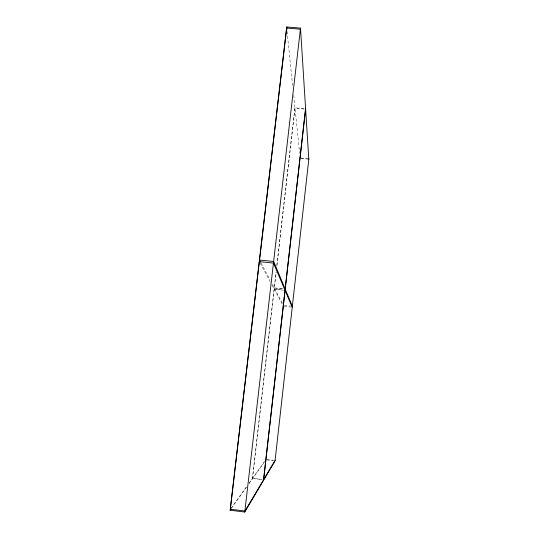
<?xml version="1.0" encoding="UTF-8"?>
<svg xmlns="http://www.w3.org/2000/svg" width="539" height="539" viewBox="0 0 539 539"><rect width="100%" height="100%" fill="white"/><g stroke="black" fill="none" stroke-linecap="round" stroke-linejoin="round"><path stroke-width="0.4" stroke-dasharray="2.69 2.02" d="M249.052 483.085L252.414 478.396L274.122 289.093L272.175 285.475M282.82 288.763L274.263 287.853L276.083 272.013M276.844 265.343L294.914 107.8L304.737 108.696M262.069 479.414L252.522 478.241L274.196 289.234L283.399 290.218M282.348 303.134L274.338 287.994L276.163 272.107M276.931 265.417L294.954 108.211L304.764 109.107M231.595 508.169L246.633 487.054M249.058 483.651L264.097 462.536M230.82 508.546L246.653 486.441M252.522 478.241L264.609 461.364M300.984 158.075L308.072 158.756M300.917 158.419L308.005 159.099M274.338 287.994L282.705 288.891M274.122 289.093L283.46 290.09M284.296 305.384L290.723 306.078M284.188 306.388L290.609 307.082M266.879 459.437L273.428 460.232M266.859 459.908L273.401 460.704M252.414 478.396L261.967 479.575M260.115 263.059L270.234 281.857M274.196 289.234L282.234 304.164M261.078 262.938L269.999 279.788M272.323 284.188L274.263 287.853M287.031 31.377L292.684 86.2M293.768 95.396L299.61 153.332"/><path stroke-width="0.81" d="M305.559 108.77L285.151 289.012L273.697 261.489L259.528 260.007L286.687 28.048L300.445 29.221M305.586 109.181L285.212 289.153L292.327 306.246M308.86 158.83L275.038 460.899L244.773 512.05L230.14 510.211L286.741 26.95L300.513 28.122L308.793 159.173M244.773 512.05L300.513 28.122M275.065 460.427L263.659 479.609L285.07 290.393L292.212 307.257M230.14 510.211L231.11 508.85M259.528 260.007L260.687 262.203M286.741 26.95L286.863 29.712M285.016 290.251L263.564 479.771L244.955 511.053L230.342 509.214L259.34 261.61L273.509 263.099L285.016 290.251"/></g></svg>
